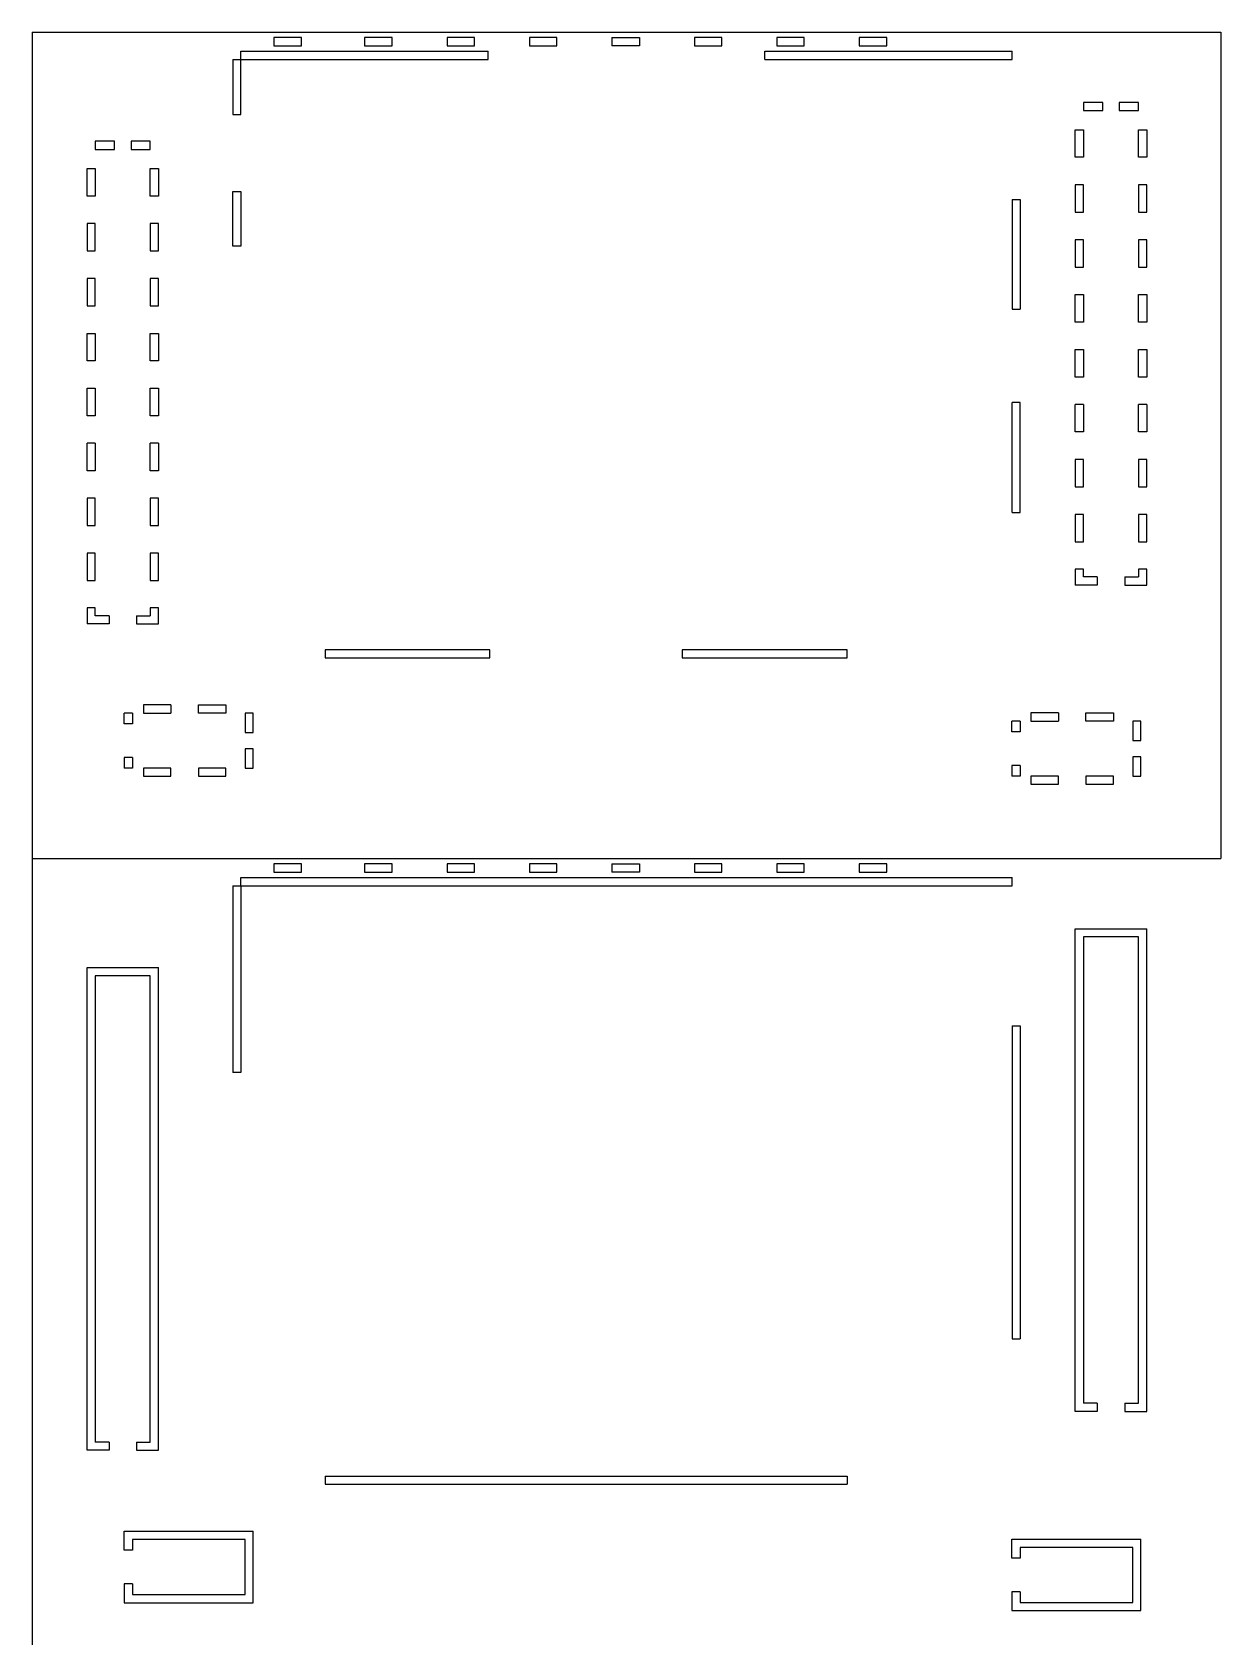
# Model space of a CAD drawing. Header units: millimetres. Extents: x 0 to 663, y -606 to 302.
# Drawn here: x 0 to 433, y -283 to 301 of the extents above; entities that cross this region are included whole.
import ezdxf

# ---------------------------------------------------------------- set-up
doc = ezdxf.new("R2010")
doc.units = ezdxf.units.MM
doc.layers.get('0').update_dxf_attribs({"lineweight": 25, "true_color": 0xffffff})

msp = doc.modelspace()

# ---------------------------------------------------------------- linework, layer by layer
for p, q in [((0, 300.9), (432.6, 300.9)), ((0, 300.9), (0, 0)), ((88, 298.9), (88, 295.9)), ((98, 298.9), (88, 298.9)), ((98, 295.9), (98, 298.9)), ((121, 298.9), (121, 295.9)), ((131, 298.9), (121, 298.9)), ((131, 295.9), (131, 298.9)), ((151, 298.9), (151, 295.9)), ((161, 298.9), (151, 298.9)), ((161, 295.9), (161, 298.9)), ((181, 298.9), (181, 295.9)), ((191, 298.9), (181, 298.9)), ((191, 295.9), (191, 298.9)), ((211, 298.9), (211, 295.9)), ((211, 298.9), (221, 298.9)), ((221, 298.9), (221, 295.9)), ((241, 298.9), (241, 295.9)), ((251, 298.9), (241, 298.9)), ((251, 295.9), (251, 298.9)), ((271, 298.9), (271, 295.9)), ((281, 298.9), (271, 298.9)), ((281, 295.9), (281, 298.9)), ((301, 298.9), (301, 295.9)), ((311, 298.9), (301, 298.9)), ((311, 295.9), (311, 298.9)), ((432.6, 300.9), (432.6, 0)), ((76, 290.9), (76, 293.9)), ((76, 293.9), (166, 293.9)), ((88, 295.9), (98, 295.9)), ((121, 295.9), (131, 295.9)), ((151, 295.9), (161, 295.9)), ((166, 290.9), (166, 293.9)), ((181, 295.9), (191, 295.9)), ((221, 295.9), (211, 295.9)), ((241, 295.9), (251, 295.9)), ((266.6, 290.9), (266.6, 293.9)), ((266.6, 293.9), (356.6, 293.9)), ((271, 295.9), (281, 295.9)), ((301, 295.9), (311, 295.9)), ((356.6, 290.9), (356.6, 293.9)), ((73, 290.9), (76, 290.9)), ((73, 290.9), (73, 270.9)), ((76, 270.9), (76, 290.9)), ((76, 290.9), (166, 290.9)), ((266.6, 290.9), (356.6, 290.9)), ((382.6, 275.3), (382.6, 272.3)), ((389.6, 275.3), (382.6, 275.3)), ((389.6, 272.3), (389.6, 275.3)), ((402.6, 275.3), (395.6, 275.3)), ((395.6, 275.3), (395.6, 272.3)), ((402.6, 272.3), (402.6, 275.3)), ((73, 270.9), (76, 270.9)), ((382.6, 272.3), (389.6, 272.3)), ((395.6, 272.3), (402.6, 272.3)), ((379.6, 265.3), (382.6, 265.3)), ((379.6, 255.3), (379.6, 265.3)), ((382.6, 265.3), (382.6, 255.3)), ((402.6, 265.3), (405.6, 265.3)), ((402.6, 255.3), (402.6, 265.3)), ((405.6, 265.3), (405.6, 255.3)), ((23, 261.2), (23, 258.2)), ((30, 261.2), (23, 261.2)), ((23, 258.2), (30, 258.2)), ((30, 258.2), (30, 261.2)), ((43, 261.2), (36, 261.2)), ((36, 261.2), (36, 258.2)), ((36, 258.2), (43, 258.2)), ((43, 258.2), (43, 261.2)), ((382.6, 255.3), (379.6, 255.3)), ((405.6, 255.3), (402.6, 255.3)), ((20, 251.2), (23, 251.2)), ((20, 241.2), (20, 251.2)), ((23, 251.2), (23, 241.2)), ((43, 251.2), (46, 251.2)), ((43, 241.2), (43, 251.2)), ((46, 251.2), (46, 241.2)), ((23, 241.2), (20, 241.2)), ((46, 241.2), (43, 241.2)), ((73, 242.9), (76, 242.9)), ((73, 222.9), (73, 242.9)), ((76, 242.9), (76, 222.9)), ((356.6, 240), (356.6, 200)), ((356.6, 240), (359.6, 240)), ((359.6, 240), (359.6, 200)), ((382.6, 245.3), (379.6, 245.3)), ((379.6, 245.3), (379.6, 235.3)), ((382.6, 235.3), (382.6, 245.3)), ((405.6, 245.3), (402.6, 245.3)), ((402.6, 245.3), (402.6, 235.3)), ((405.6, 235.3), (405.6, 245.3)), ((379.6, 235.3), (382.6, 235.3)), ((402.6, 235.3), (405.6, 235.3)), ((23, 231.2), (20, 231.2)), ((20, 231.2), (20, 221.2)), ((23, 221.2), (23, 231.2)), ((46, 231.2), (43, 231.2)), ((43, 231.2), (43, 221.2)), ((46, 221.2), (46, 231.2)), ((76, 222.9), (73, 222.9)), ((382.6, 225.3), (379.6, 225.3)), ((379.6, 225.3), (379.6, 215.3)), ((382.6, 215.3), (382.6, 225.3)), ((405.6, 225.3), (402.6, 225.3)), ((402.6, 225.3), (402.6, 215.3)), ((405.6, 215.3), (405.6, 225.3)), ((20, 221.2), (23, 221.2)), ((43, 221.2), (46, 221.2)), ((23, 211.2), (20, 211.2)), ((20, 211.2), (20, 201.2)), ((23, 201.2), (23, 211.2)), ((46, 211.2), (43, 211.2)), ((43, 211.2), (43, 201.2)), ((46, 201.2), (46, 211.2)), ((379.6, 215.3), (382.6, 215.3)), ((402.6, 215.3), (405.6, 215.3)), ((379.6, 205.3), (382.6, 205.3)), ((379.6, 195.3), (379.6, 205.3)), ((382.6, 205.3), (382.6, 195.3)), ((402.6, 205.3), (405.6, 205.3)), ((402.6, 195.3), (402.6, 205.3)), ((405.6, 205.3), (405.6, 195.3)), ((20, 201.2), (23, 201.2)), ((43, 201.2), (46, 201.2)), ((356.6, 200), (359.6, 200)), ((382.6, 195.3), (379.6, 195.3)), ((405.6, 195.3), (402.6, 195.3)), ((20, 191.2), (23, 191.2)), ((20, 181.2), (20, 191.2)), ((23, 191.2), (23, 181.2)), ((43, 191.2), (46, 191.2)), ((43, 181.2), (43, 191.2)), ((46, 191.2), (46, 181.2)), ((23, 181.2), (20, 181.2)), ((46, 181.2), (43, 181.2)), ((379.6, 185.3), (382.6, 185.3)), ((379.6, 175.3), (379.6, 185.3)), ((382.6, 185.3), (382.6, 175.3)), ((402.6, 185.3), (405.6, 185.3)), ((402.6, 175.3), (402.6, 185.3)), ((405.6, 185.3), (405.6, 175.3)), ((20, 171.2), (23, 171.2)), ((20, 161.2), (20, 171.2)), ((23, 171.2), (23, 161.2)), ((43, 171.2), (46, 171.2)), ((43, 161.2), (43, 171.2)), ((46, 171.2), (46, 161.2)), ((382.6, 175.3), (379.6, 175.3)), ((405.6, 175.3), (402.6, 175.3)), ((359.6, 166), (356.6, 166)), ((356.6, 126), (356.6, 166)), ((359.6, 126), (359.6, 166)), ((382.6, 165.3), (379.6, 165.3)), ((379.6, 155.3), (379.6, 165.3)), ((382.6, 165.3), (382.6, 155.3)), ((405.6, 165.3), (402.6, 165.3)), ((402.6, 155.3), (402.6, 165.3)), ((405.6, 165.3), (405.6, 155.3)), ((23, 161.2), (20, 161.2)), ((46, 161.2), (43, 161.2)), ((382.6, 155.3), (379.6, 155.3)), ((405.6, 155.3), (402.6, 155.3)), ((23, 151.2), (20, 151.2)), ((20, 141.2), (20, 151.2)), ((23, 151.2), (23, 141.2)), ((46, 151.2), (43, 151.2)), ((43, 141.2), (43, 151.2)), ((46, 151.2), (46, 141.2)), ((23, 141.2), (20, 141.2)), ((46, 141.2), (43, 141.2)), ((382.6, 145.3), (379.6, 145.3)), ((379.6, 145.3), (379.6, 135.3)), ((382.6, 135.3), (382.6, 145.3)), ((405.6, 145.3), (402.6, 145.3)), ((402.6, 145.3), (402.6, 135.3)), ((405.6, 135.3), (405.6, 145.3)), ((379.6, 135.3), (382.6, 135.3)), ((402.6, 135.3), (405.6, 135.3)), ((23, 131.2), (20, 131.2)), ((20, 131.2), (20, 121.2)), ((23, 121.2), (23, 131.2)), ((46, 131.2), (43, 131.2)), ((43, 131.2), (43, 121.2)), ((46, 121.2), (46, 131.2)), ((356.6, 126), (359.6, 126)), ((382.6, 125.3), (379.6, 125.3)), ((379.6, 125.3), (379.6, 115.3)), ((382.6, 115.3), (382.6, 125.3)), ((405.6, 125.3), (402.6, 125.3)), ((402.6, 125.3), (402.6, 115.3)), ((405.6, 115.3), (405.6, 125.3)), ((20, 121.2), (23, 121.2)), ((43, 121.2), (46, 121.2)), ((23, 111.2), (20, 111.2)), ((20, 111.2), (20, 101.2)), ((23, 101.2), (23, 111.2)), ((46, 111.2), (43, 111.2)), ((43, 111.2), (43, 101.2)), ((46, 101.2), (46, 111.2)), ((379.6, 115.3), (382.6, 115.3)), ((402.6, 115.3), (405.6, 115.3)), ((382.6, 105.3), (379.6, 105.3)), ((379.6, 105.3), (379.6, 99.5)), ((382.6, 102.5), (382.6, 105.3)), ((405.6, 105.3), (402.6, 105.3)), ((402.6, 105.3), (402.6, 102.5)), ((405.6, 99.5), (405.6, 105.3)), ((20, 101.2), (23, 101.2)), ((43, 101.2), (46, 101.2)), ((387.6, 99.5), (379.6, 99.5)), ((387.6, 102.5), (382.6, 102.5)), ((387.6, 102.5), (387.6, 99.5)), ((397.6, 102.5), (402.6, 102.5)), ((397.6, 102.5), (397.6, 99.5)), ((397.6, 99.5), (405.6, 99.5)), ((402.6, 99.5), (405.6, 99.5)), ((23, 91.2), (20, 91.2)), ((20, 91.2), (20, 85.4)), ((23, 88.4), (23, 91.2)), ((28, 88.4), (23, 88.4)), ((28, 88.4), (28, 85.4)), ((38, 88.4), (43, 88.4)), ((38, 88.4), (38, 85.4)), ((46, 91.2), (43, 91.2)), ((43, 91.2), (43, 88.4)), ((46, 85.4), (46, 91.2)), ((28, 85.4), (20, 85.4)), ((38, 85.4), (46, 85.4)), ((43, 85.4), (46, 85.4)), ((106.6, 76), (106.6, 73)), ((166.6, 76), (106.6, 76)), ((166.6, 73), (166.6, 76)), ((236.6, 76), (236.6, 73)), ((296.6, 76), (236.6, 76)), ((296.6, 73), (296.6, 76)), ((106.6, 73), (166.6, 73)), ((236.6, 73), (296.6, 73)), ((33.5, 49), (33.5, 52.9)), ((36.5, 52.9), (33.5, 52.9)), ((36.5, 52.9), (36.5, 49)), ((50.5, 55.9), (40.5, 55.9)), ((40.5, 55.9), (40.5, 52.9)), ((40.5, 52.9), (50.5, 52.9)), ((50.5, 55.9), (50.5, 52.9)), ((60.5, 52.9), (60.5, 55.9)), ((60.5, 55.9), (70.5, 55.9)), ((70.5, 52.9), (60.5, 52.9)), ((70.5, 55.9), (70.5, 52.9)), ((80.5, 52.9), (77.5, 52.9)), ((77.5, 52.9), (77.5, 45.9)), ((80.5, 45.9), (80.5, 52.9)), ((373.5, 53), (363.5, 53)), ((363.5, 53), (363.5, 50)), ((373.5, 53), (373.5, 50)), ((383.5, 50), (383.5, 53)), ((383.5, 53), (393.5, 53)), ((393.5, 53), (393.5, 50)), ((36.5, 49), (33.5, 49)), ((356.5, 46.1), (356.5, 50)), ((359.5, 50), (356.5, 50)), ((359.5, 50), (359.5, 46.1)), ((363.5, 50), (373.5, 50)), ((393.5, 50), (383.5, 50)), ((403.5, 50), (400.5, 50)), ((400.5, 50), (400.5, 43)), ((403.5, 43), (403.5, 50)), ((77.5, 45.9), (80.5, 45.9)), ((359.5, 46.1), (356.5, 46.1)), ((400.5, 43), (403.5, 43)), ((36.5, 36.8), (33.5, 36.8)), ((33.5, 36.8), (33.5, 32.9)), ((36.5, 36.8), (36.5, 32.9)), ((80.5, 39.9), (77.5, 39.9)), ((77.5, 39.9), (77.5, 32.9)), ((80.5, 32.9), (80.5, 39.9)), ((403.5, 37), (400.5, 37)), ((400.5, 37), (400.5, 30)), ((403.5, 30), (403.5, 37)), ((36.5, 32.9), (33.5, 32.9)), ((40.5, 32.9), (40.5, 29.9)), ((50.5, 32.9), (40.5, 32.9)), ((40.5, 29.9), (50.5, 29.9)), ((50.5, 29.9), (50.5, 32.9)), ((60.5, 32.9), (60.5, 29.9)), ((70.5, 32.9), (60.5, 32.9)), ((60.5, 29.9), (70.5, 29.9)), ((70.5, 29.9), (70.5, 32.9)), ((77.5, 32.9), (80.5, 32.9)), ((359.5, 33.9), (356.5, 33.9)), ((356.5, 33.9), (356.5, 30)), ((359.5, 30), (356.5, 30)), ((359.5, 33.9), (359.5, 30)), ((363.5, 30), (363.5, 27)), ((373.5, 30), (363.5, 30)), ((373.5, 27), (373.5, 30)), ((383.5, 30), (383.5, 27)), ((393.5, 30), (383.5, 30)), ((393.5, 27), (393.5, 30)), ((400.5, 30), (403.5, 30)), ((363.5, 27), (373.5, 27)), ((383.5, 27), (393.5, 27)), ((0, 0), (432.6, 0)), ((0, 0), (0, -300.9)), ((88, -2), (88, -5)), ((98, -2), (88, -2)), ((88, -5), (98, -5)), ((98, -5), (98, -2)), ((121, -2), (121, -5)), ((131, -2), (121, -2)), ((121, -5), (131, -5)), ((131, -5), (131, -2)), ((151, -2), (151, -5)), ((161, -2), (151, -2)), ((151, -5), (161, -5)), ((161, -5), (161, -2)), ((181, -2), (181, -5)), ((191, -2), (181, -2)), ((181, -5), (191, -5)), ((191, -5), (191, -2)), ((211, -2), (211, -5)), ((211, -2), (221, -2)), ((221, -5), (211, -5)), ((221, -2), (221, -5)), ((241, -2), (241, -5)), ((251, -2), (241, -2)), ((241, -5), (251, -5)), ((251, -5), (251, -2)), ((271, -2), (271, -5)), ((281, -2), (271, -2)), ((271, -5), (281, -5)), ((281, -5), (281, -2)), ((301, -2), (301, -5)), ((311, -2), (301, -2)), ((301, -5), (311, -5)), ((311, -5), (311, -2)), ((73, -10), (76, -10)), ((73, -10), (73, -78)), ((76, -10), (76, -7)), ((76, -7), (356.6, -7)), ((76, -10), (356.6, -10)), ((76, -10), (76, -78)), ((356.6, -10), (356.6, -7)), ((379.6, -201.4), (379.6, -25.6)), ((379.6, -25.6), (405.6, -25.6)), ((402.6, -28.6), (382.6, -28.6)), ((382.6, -28.6), (382.6, -198.4)), ((402.6, -198.4), (402.6, -28.6)), ((405.6, -201.4), (405.6, -25.6)), ((20, -215.5), (20, -39.7)), ((20, -39.7), (46, -39.7)), ((46, -215.5), (46, -39.7)), ((43, -42.7), (23, -42.7)), ((23, -42.7), (23, -212.5)), ((43, -212.5), (43, -42.7)), ((356.6, -60.9), (356.6, -174.9)), ((356.6, -60.9), (359.6, -60.9)), ((359.6, -60.9), (359.6, -174.9)), ((76, -78), (73, -78)), ((356.6, -174.9), (359.6, -174.9)), ((387.6, -198.4), (382.6, -198.4)), ((387.6, -198.4), (387.6, -201.4)), ((397.6, -198.4), (402.6, -198.4)), ((397.6, -198.4), (397.6, -201.4)), ((387.6, -201.4), (379.6, -201.4)), ((397.6, -201.4), (405.6, -201.4)), ((28, -215.5), (20, -215.5)), ((28, -212.5), (23, -212.5)), ((28, -212.5), (28, -215.5)), ((38, -212.5), (43, -212.5)), ((38, -212.5), (38, -215.5)), ((38, -215.5), (46, -215.5)), ((106.6, -224.9), (296.6, -224.9)), ((106.6, -224.9), (106.6, -227.9)), ((106.6, -227.9), (296.6, -227.9)), ((296.6, -224.9), (296.6, -227.9)), ((33.5, -245), (80.5, -245)), ((33.5, -251.9), (33.5, -245)), ((80.5, -271), (80.5, -245)), ((36.5, -248), (36.5, -251.9)), ((77.5, -248), (36.5, -248)), ((77.5, -268), (77.5, -248)), ((356.5, -247.9), (403.5, -247.9)), ((356.5, -254.8), (356.5, -247.9)), ((359.5, -250.9), (359.5, -254.8)), ((400.5, -250.9), (359.5, -250.9)), ((400.5, -270.9), (400.5, -250.9)), ((403.5, -273.9), (403.5, -247.9)), ((36.5, -251.9), (33.5, -251.9)), ((359.5, -254.8), (356.5, -254.8)), ((36.5, -264.1), (33.5, -264.1)), ((33.5, -264.1), (33.5, -271)), ((36.5, -264.1), (36.5, -268)), ((36.5, -268), (77.5, -268)), ((359.5, -267), (356.5, -267)), ((356.5, -267), (356.5, -273.9)), ((359.5, -267), (359.5, -270.9)), ((33.5, -271), (80.5, -271)), ((356.5, -273.9), (403.5, -273.9)), ((359.5, -270.9), (400.5, -270.9))]:
    msp.add_line(p, q)

doc.saveas('drawing.dxf')
